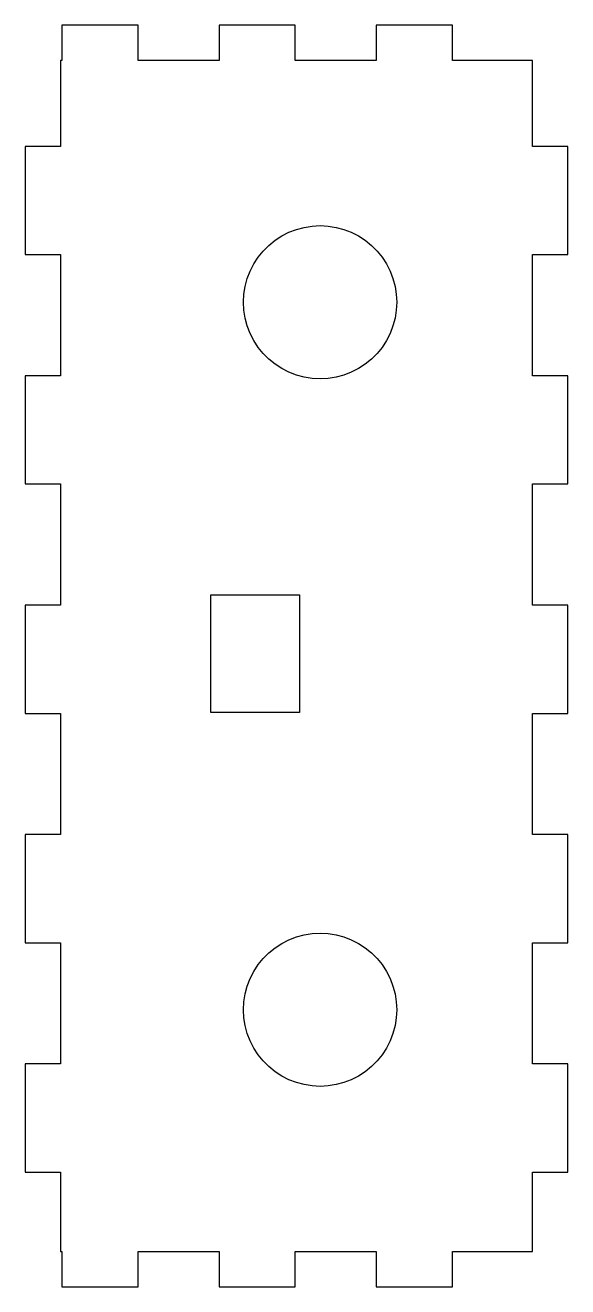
# Model space of a CAD drawing. Header units: metres. Extents: x -35 to 11, y -4 to 104.
import ezdxf

# ---------------------------------------------------------------- set-up
doc = ezdxf.new("R2010")
doc.units = ezdxf.units.M

msp = doc.modelspace()

# ---------------------------------------------------------------- linework, layer by layer
for p, q in [((-25.4333, 103.5), (-31.9, 103.5)), ((-31.9, 103.5), (-31.9, 100.5)), ((-25.4333, 100.5), (-25.4333, 103.5)), ((-12.1, 103.5), (-18.5667, 103.5)), ((-18.5667, 103.5), (-18.5667, 100.5)), ((-12.1, 100.5), (-12.1, 103.5)), ((1.23332, 103.5), (-5.23332, 103.5)), ((-5.23332, 103.5), (-5.23332, 100.5)), ((1.23332, 100.5), (1.23332, 103.5)), ((-31.9, 100.5), (-32, 100.5)), ((-32, 100.5), (-32, 93.2273)), ((-18.5667, 100.5), (-25.4333, 100.5)), ((-5.23332, 100.5), (-12.1, 100.5)), ((8, 100.5), (1.23332, 100.5)), ((8, 93.2273), (8, 100.5)), ((-32, 93.2273), (-35, 93.2273)), ((-35, 93.2273), (-35, 84.0455)), ((11, 93.2273), (8, 93.2273)), ((11, 84.0455), (11, 93.2273)), ((-13.8206, 85.2586), (-13.25, 85.6292)), ((-13.25, 85.6292), (-12.6438, 85.938)), ((-12.6438, 85.938), (-12.0086, 86.1819)), ((-12.0086, 86.1819), (-11.3514, 86.358)), ((-11.3514, 86.358), (-10.6794, 86.4644)), ((-10.6794, 86.4644), (-10, 86.5)), ((-10, 86.5), (-9.32056, 86.4644)), ((-9.32056, 86.4644), (-8.64856, 86.358)), ((-8.64856, 86.358), (-7.99138, 86.1819)), ((-7.99138, 86.1819), (-7.3562, 85.938)), ((-7.3562, 85.938), (-6.75, 85.6292)), ((-6.75, 85.6292), (-6.17938, 85.2586)), ((-14.8304, 84.3493), (-14.3493, 84.8304)), ((-14.3493, 84.8304), (-13.8206, 85.2586)), ((-6.17938, 85.2586), (-5.65065, 84.8304)), ((-5.65065, 84.8304), (-5.16956, 84.3493)), ((-35, 84.0455), (-32, 84.0455)), ((-32, 84.0455), (-32, 73.7727)), ((-15.6292, 83.25), (-15.2586, 83.8206)), ((-15.2586, 83.8206), (-14.8304, 84.3493)), ((-5.16956, 84.3493), (-4.74138, 83.8206)), ((-4.74138, 83.8206), (-4.37083, 83.25)), ((8, 73.7727), (8, 84.0455)), ((8, 84.0455), (11, 84.0455)), ((-16.1819, 82.0086), (-15.938, 82.6438)), ((-15.938, 82.6438), (-15.6292, 83.25)), ((-4.37083, 83.25), (-4.06195, 82.6438)), ((-4.06195, 82.6438), (-3.81813, 82.0086)), ((-16.4644, 80.6794), (-16.358, 81.3514)), ((-16.358, 81.3514), (-16.1819, 82.0086)), ((-3.81813, 82.0086), (-3.64203, 81.3514)), ((-3.64203, 81.3514), (-3.5356, 80.6794)), ((-16.5, 80), (-16.4644, 80.6794)), ((-3.5356, 80.6794), (-3.5, 80)), ((-16.4644, 79.3206), (-16.5, 80)), ((-16.358, 78.6486), (-16.4644, 79.3206)), ((-3.5356, 79.3206), (-3.64203, 78.6486)), ((-3.5, 80), (-3.5356, 79.3206)), ((-16.1819, 77.9914), (-16.358, 78.6486)), ((-3.64203, 78.6486), (-3.81813, 77.9914)), ((-15.938, 77.3562), (-16.1819, 77.9914)), ((-15.6292, 76.75), (-15.938, 77.3562)), ((-4.06195, 77.3562), (-4.37083, 76.75)), ((-3.81813, 77.9914), (-4.06195, 77.3562)), ((-15.2586, 76.1794), (-15.6292, 76.75)), ((-14.8304, 75.6507), (-15.2586, 76.1794)), ((-4.74138, 76.1794), (-5.16956, 75.6507)), ((-4.37083, 76.75), (-4.74138, 76.1794)), ((-14.3493, 75.1696), (-14.8304, 75.6507)), ((-13.8206, 74.7414), (-14.3493, 75.1696)), ((-5.65065, 75.1696), (-6.17938, 74.7414)), ((-5.16956, 75.6507), (-5.65065, 75.1696)), ((-13.25, 74.3708), (-13.8206, 74.7414)), ((-12.6438, 74.062), (-13.25, 74.3708)), ((-12.0086, 73.8181), (-12.6438, 74.062)), ((-7.3562, 74.062), (-7.99138, 73.8181)), ((-6.75, 74.3708), (-7.3562, 74.062)), ((-6.17938, 74.7414), (-6.75, 74.3708)), ((-32, 73.7727), (-35, 73.7727)), ((-35, 73.7727), (-35, 64.5909)), ((-11.3514, 73.642), (-12.0086, 73.8181)), ((-10.6794, 73.5356), (-11.3514, 73.642)), ((-10, 73.5), (-10.6794, 73.5356)), ((-9.32056, 73.5356), (-10, 73.5)), ((-8.64856, 73.642), (-9.32056, 73.5356)), ((-7.99138, 73.8181), (-8.64856, 73.642)), ((11, 73.7727), (8, 73.7727)), ((11, 64.5909), (11, 73.7727)), ((-35, 64.5909), (-32, 64.5909)), ((-32, 64.5909), (-32, 54.3182)), ((8, 54.3182), (8, 64.5909)), ((8, 64.5909), (11, 64.5909)), ((-19.25, 45.2), (-19.25, 55.2)), ((-19.25, 55.2), (-11.75, 55.2)), ((-11.75, 55.2), (-11.75, 45.2)), ((-32, 54.3182), (-35, 54.3182)), ((-35, 54.3182), (-35, 45.1364)), ((11, 54.3182), (8, 54.3182)), ((11, 45.1364), (11, 54.3182)), ((-35, 45.1364), (-32, 45.1364)), ((-32, 45.1364), (-32, 34.8636)), ((-11.75, 45.2), (-19.25, 45.2)), ((8, 34.8636), (8, 45.1364)), ((8, 45.1364), (11, 45.1364)), ((-32, 34.8636), (-35, 34.8636)), ((-35, 34.8636), (-35, 25.6818)), ((11, 34.8636), (8, 34.8636)), ((11, 25.6818), (11, 34.8636)), ((-35, 25.6818), (-32, 25.6818)), ((-32, 25.6818), (-32, 15.4091)), ((-13.25, 25.6292), (-12.6438, 25.938)), ((-12.6438, 25.938), (-12.0086, 26.1819)), ((-12.0086, 26.1819), (-11.3514, 26.358)), ((-11.3514, 26.358), (-10.6794, 26.4644)), ((-10.6794, 26.4644), (-10, 26.5)), ((-10, 26.5), (-9.32056, 26.4644)), ((-9.32056, 26.4644), (-8.64856, 26.358)), ((-8.64856, 26.358), (-7.99138, 26.1819)), ((-7.99138, 26.1819), (-7.3562, 25.938)), ((-7.3562, 25.938), (-6.75, 25.6292)), ((8, 15.4091), (8, 25.6818)), ((8, 25.6818), (11, 25.6818)), ((-14.8304, 24.3493), (-14.3493, 24.8304)), ((-14.3493, 24.8304), (-13.8206, 25.2586)), ((-13.8206, 25.2586), (-13.25, 25.6292)), ((-6.75, 25.6292), (-6.17938, 25.2586)), ((-6.17938, 25.2586), (-5.65065, 24.8304)), ((-5.65065, 24.8304), (-5.16956, 24.3493)), ((-15.6292, 23.25), (-15.2586, 23.8206)), ((-15.2586, 23.8206), (-14.8304, 24.3493)), ((-5.16956, 24.3493), (-4.74138, 23.8206)), ((-4.74138, 23.8206), (-4.37083, 23.25)), ((-16.1819, 22.0086), (-15.938, 22.6438)), ((-15.938, 22.6438), (-15.6292, 23.25)), ((-4.37083, 23.25), (-4.06195, 22.6438)), ((-4.06195, 22.6438), (-3.81813, 22.0086)), ((-16.358, 21.3514), (-16.1819, 22.0086)), ((-3.81813, 22.0086), (-3.64203, 21.3514)), ((-16.5, 20), (-16.4644, 20.6794)), ((-16.4644, 20.6794), (-16.358, 21.3514)), ((-3.64203, 21.3514), (-3.5356, 20.6794)), ((-3.5356, 20.6794), (-3.5, 20)), ((-16.4644, 19.3206), (-16.5, 20)), ((-16.358, 18.6486), (-16.4644, 19.3206)), ((-3.5356, 19.3206), (-3.64203, 18.6486)), ((-3.5, 20), (-3.5356, 19.3206)), ((-16.1819, 17.9914), (-16.358, 18.6486)), ((-3.64203, 18.6486), (-3.81813, 17.9914)), ((-15.938, 17.3562), (-16.1819, 17.9914)), ((-15.6292, 16.75), (-15.938, 17.3562)), ((-4.06195, 17.3562), (-4.37083, 16.75)), ((-3.81813, 17.9914), (-4.06195, 17.3562)), ((-15.2586, 16.1794), (-15.6292, 16.75)), ((-14.8304, 15.6507), (-15.2586, 16.1794)), ((-4.74138, 16.1794), (-5.16956, 15.6507)), ((-4.37083, 16.75), (-4.74138, 16.1794)), ((-32, 15.4091), (-35, 15.4091)), ((-35, 15.4091), (-35, 6.22726)), ((-14.3493, 15.1696), (-14.8304, 15.6507)), ((-13.8206, 14.7414), (-14.3493, 15.1696)), ((-5.65065, 15.1696), (-6.17938, 14.7414)), ((-5.16956, 15.6507), (-5.65065, 15.1696)), ((11, 15.4091), (8, 15.4091)), ((11, 6.22726), (11, 15.4091)), ((-13.25, 14.3708), (-13.8206, 14.7414)), ((-12.6438, 14.062), (-13.25, 14.3708)), ((-12.0086, 13.8181), (-12.6438, 14.062)), ((-7.3562, 14.062), (-7.99138, 13.8181)), ((-6.75, 14.3708), (-7.3562, 14.062)), ((-6.17938, 14.7414), (-6.75, 14.3708)), ((-11.3514, 13.642), (-12.0086, 13.8181)), ((-10.6794, 13.5356), (-11.3514, 13.642)), ((-10, 13.5), (-10.6794, 13.5356)), ((-9.32056, 13.5356), (-10, 13.5)), ((-8.64856, 13.642), (-9.32056, 13.5356)), ((-7.99138, 13.8181), (-8.64856, 13.642)), ((-35, 6.22726), (-32, 6.22726)), ((-32, 6.22726), (-32, -0.5)), ((8, -0.5), (8, 6.22726)), ((8, 6.22726), (11, 6.22726)), ((-32, -0.5), (-31.9, -0.5)), ((-31.9, -0.5), (-31.9, -3.5)), ((-25.4333, -0.5), (-18.5667, -0.5)), ((-25.4333, -3.5), (-25.4333, -0.5)), ((-18.5667, -0.5), (-18.5667, -3.5)), ((-12.1, -3.5), (-12.1, -0.5)), ((-12.1, -0.5), (-5.23332, -0.5)), ((-5.23332, -0.5), (-5.23332, -3.5)), ((1.23332, -3.5), (1.23332, -0.5)), ((1.23332, -0.5), (8, -0.5)), ((-31.9, -3.5), (-25.4333, -3.5)), ((-18.5667, -3.5), (-12.1, -3.5)), ((-5.23332, -3.5), (1.23332, -3.5))]:
    msp.add_line(p, q)

doc.saveas('drawing.dxf')
